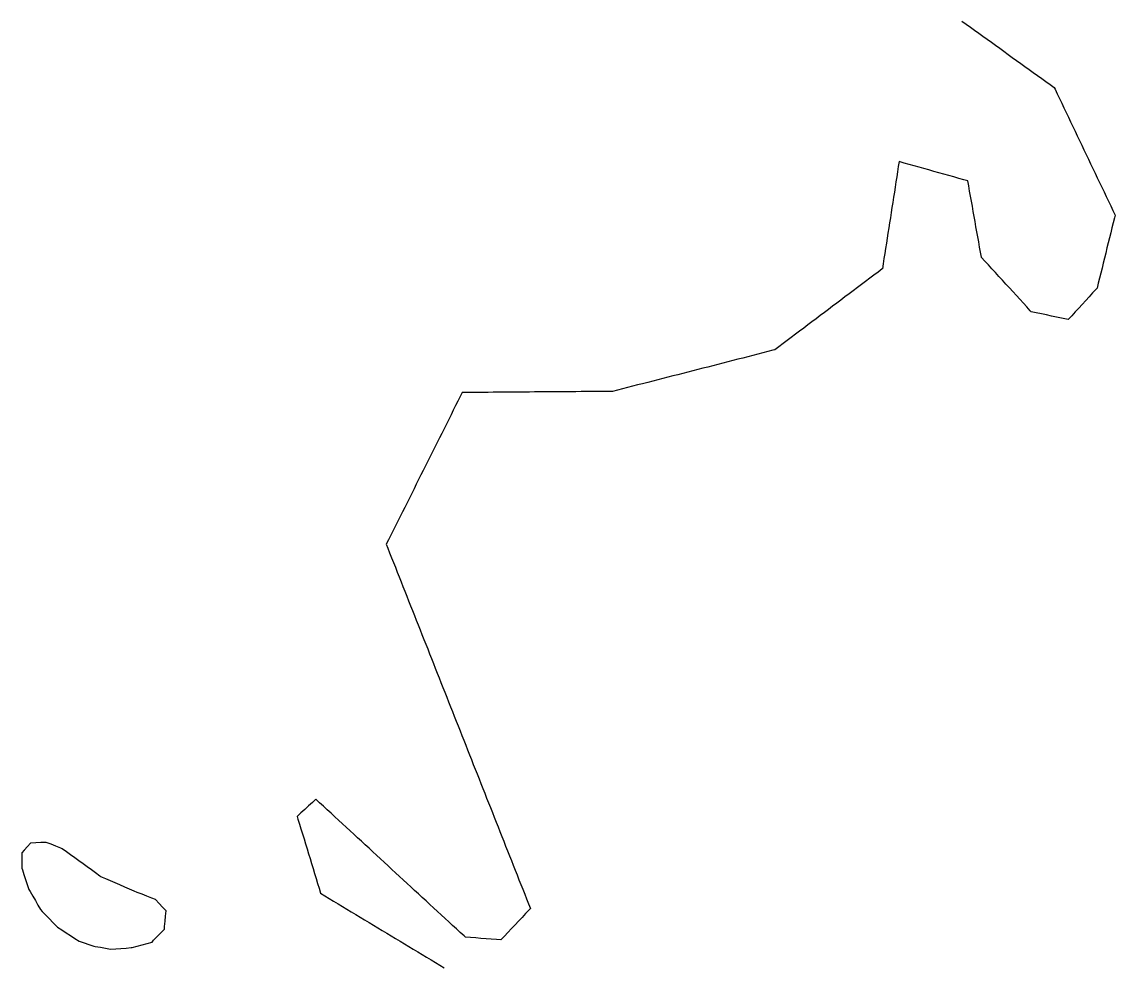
# Model space of a CAD drawing. Header units: millimetres. Extents: x 32 to 3054, y 42 to 5568.
# Drawn here: x 299.3 to 510.8, y 3964.3 to 4147.1 of the extents above; entities that cross this region are included whole.
import ezdxf

# ---------------------------------------------------------------- set-up
doc = ezdxf.new("R2010")
doc.units = ezdxf.units.MM
for name, color, linetype in [('ALL_ISLANDS', 7, 'Continuous'), ('OUTLINE_ISLAND_01', 7, 'Continuous'), ('OUTLINE_ISLAND_45', 7, 'Continuous')]:
    doc.layers.add(name, color=color, linetype=linetype)

msp = doc.modelspace()

# ---------------------------------------------------------------- linework, layer by layer
at = {"layer": 'ALL_ISLANDS'}
msp.add_lwpolyline([(481.142, 4147.2732), (481.9537, 4146.6892), (482.7655, 4146.1052), (483.5773, 4145.5212), (484.389, 4144.9372), (485.2008, 4144.3532), (486.0125, 4143.7692), (486.8243, 4143.1852), (487.6361, 4142.6012), (488.4478, 4142.0172), (489.2596, 4141.4332), (490.0713, 4140.8492), (490.8831, 4140.2653), (491.6948, 4139.6813), (492.5066, 4139.0973), (493.3184, 4138.5133), (494.1301, 4137.9293), (494.9419, 4137.3453), (495.7536, 4136.7613), (496.5654, 4136.1773), (497.3772, 4135.5933), (498.1889, 4135.0093), (499.0007, 4134.4253), (499.1461, 4134.1203), (499.5766, 4133.2176), (500.007, 4132.315), (500.4375, 4131.4124), (500.8679, 4130.5098), (501.2984, 4129.6072), (501.7288, 4128.7046), (502.1593, 4127.8019), (502.5897, 4126.8993), (503.0202, 4125.9967), (503.4506, 4125.0941), (503.881, 4124.1915), (504.3115, 4123.2889), (504.7419, 4122.3862), (505.1724, 4121.4836), (505.6028, 4120.581), (506.0333, 4119.6784), (506.4637, 4118.7758), (506.8942, 4117.8732), (507.3246, 4116.9705), (507.7551, 4116.0679), (508.1855, 4115.1653), (508.616, 4114.2627), (509.0464, 4113.3601), (509.4768, 4112.4575), (509.9073, 4111.5549), (510.3377, 4110.6522), (510.7682, 4109.7496), (510.6351, 4109.2113), (510.395, 4108.2405), (510.155, 4107.2698), (509.9149, 4106.299), (509.6749, 4105.3283), (509.4348, 4104.3575), (509.1948, 4103.3867), (508.9547, 4102.416), (508.7147, 4101.4452), (508.4746, 4100.4745), (508.2346, 4099.5037), (507.9945, 4098.5329), (507.7545, 4097.5622), (507.5144, 4096.5914), (507.2744, 4095.6206), (507.0987, 4095.4293), (506.4225, 4094.6926), (505.7462, 4093.956), (505.0699, 4093.2193), (504.3937, 4092.4827), (503.7174, 4091.746), (503.0411, 4091.0093), (502.3649, 4090.2727), (501.6886, 4089.536), (501.3915, 4089.5992), (500.4133, 4089.8071), (499.4352, 4090.015), (498.457, 4090.2229), (497.4789, 4090.4308), (496.5007, 4090.6387), (495.5226, 4090.8466), (494.5444, 4091.0545), (494.3643, 4091.2512), (493.689, 4091.9887), (493.0136, 4092.7262), (492.3382, 4093.4637), (491.6629, 4094.2012), (490.9875, 4094.9387), (490.3122, 4095.6761), (489.6368, 4096.4136), (488.9615, 4097.1511), (488.2861, 4097.8886), (487.6107, 4098.6261), (486.9354, 4099.3636), (486.26, 4100.1011), (485.5847, 4100.8386), (484.9093, 4101.5761), (484.9044, 4101.6038), (484.7289, 4102.5883), (484.5535, 4103.5728), (484.3781, 4104.5573), (484.2026, 4105.5417), (484.0272, 4106.5262), (483.8517, 4107.5107), (483.6763, 4108.4952), (483.5009, 4109.4797), (483.3254, 4110.4642), (483.15, 4111.4487), (482.9746, 4112.4332), (482.7991, 4113.4177), (482.6237, 4114.4022), (482.4483, 4115.3867), (482.2728, 4116.3711), (481.5045, 4116.5863), (480.5415, 4116.856), (479.5786, 4117.1257), (478.6157, 4117.3954), (477.6527, 4117.6651), (476.6898, 4117.9347), (475.7268, 4118.2044), (474.7639, 4118.4741), (473.8009, 4118.7438), (472.838, 4119.0135), (471.875, 4119.2832), (470.9121, 4119.5528), (469.9491, 4119.8225), (468.9862, 4120.0922), (468.835, 4119.123), (468.681, 4118.1349), (468.5269, 4117.1469), (468.3729, 4116.1588), (468.2188, 4115.1707), (468.0647, 4114.1827), (467.9107, 4113.1946), (467.7566, 4112.2065), (467.6026, 4111.2185), (467.4485, 4110.2304), (467.2944, 4109.2424), (467.1404, 4108.2543), (466.9863, 4107.2662), (466.8323, 4106.2782), (466.6782, 4105.2901), (466.5241, 4104.3021), (466.3701, 4103.314), (466.216, 4102.3259), (466.062, 4101.3379), (465.9079, 4100.3498), (465.7538, 4099.3617), (465.7087, 4099.3277), (464.9099, 4098.7261), (464.1111, 4098.1245), (463.3123, 4097.5229), (462.5135, 4096.9213), (461.7147, 4096.3197), (460.9159, 4095.718), (460.1171, 4095.1164), (459.3184, 4094.5148), (458.5196, 4093.9132), (457.7208, 4093.3116), (456.922, 4092.71), (456.1232, 4092.1084), (455.3244, 4091.5067), (454.5256, 4090.9051), (453.7268, 4090.3035), (452.9281, 4089.7019), (452.1293, 4089.1003), (451.3305, 4088.4987), (450.5317, 4087.8971), (449.7329, 4087.2954), (448.9341, 4086.6938), (448.1353, 4086.0922), (447.3365, 4085.4906), (446.5378, 4084.889), (445.739, 4084.2874), (444.9402, 4083.6858), (444.5727, 4083.5915), (443.6041, 4083.3431), (442.6354, 4083.0947), (441.6667, 4082.8463), (440.6981, 4082.5979), (439.7294, 4082.3495), (438.7608, 4082.1011), (437.7921, 4081.8527), (436.8235, 4081.6043), (435.8548, 4081.3559), (434.8861, 4081.1075), (433.9175, 4080.8591), (432.9488, 4080.6107), (431.9802, 4080.3623), (431.0115, 4080.1139), (430.0428, 4079.8655), (429.0742, 4079.6171), (428.1055, 4079.3687), (427.1369, 4079.1203), (426.1682, 4078.8719), (425.1996, 4078.6235), (424.2309, 4078.3751), (423.2622, 4078.1267), (422.2936, 4077.8783), (421.3249, 4077.6299), (420.3563, 4077.3815), (419.3876, 4077.1331), (418.419, 4076.8847), (417.4503, 4076.6363), (416.4816, 4076.3879), (415.513, 4076.1395), (414.5443, 4075.8911), (413.5757, 4075.6427), (413.4813, 4075.642), (412.4814, 4075.6343), (411.4814, 4075.6266), (410.4814, 4075.619), (409.4814, 4075.6113), (408.4815, 4075.6036), (407.4815, 4075.5959), (406.4815, 4075.5882), (405.4816, 4075.5805), (404.4816, 4075.5728), (403.4816, 4075.5652), (402.4816, 4075.5575), (401.4817, 4075.5498), (400.4817, 4075.5421), (399.4817, 4075.5344), (398.4818, 4075.5267), (397.4818, 4075.519), (396.4818, 4075.5113), (395.4819, 4075.5037), (394.4819, 4075.496), (393.4819, 4075.4883), (392.4819, 4075.4806), (391.482, 4075.4729), (390.482, 4075.4652), (389.482, 4075.4575), (388.4821, 4075.4498), (387.4821, 4075.4422), (386.4821, 4075.4345), (385.4821, 4075.4268), (384.4822, 4075.4191), (384.1111, 4074.6771), (383.6639, 4073.7827), (383.2166, 4072.8883), (382.7694, 4071.9939), (382.3221, 4071.0995), (381.8749, 4070.2051), (381.4276, 4069.3107), (380.9803, 4068.4163), (380.5331, 4067.5219), (380.0858, 4066.6275), (379.6386, 4065.7331), (379.1913, 4064.8387), (378.744, 4063.9443), (378.2968, 4063.0499), (377.8495, 4062.1555), (377.4023, 4061.2611), (376.955, 4060.3666), (376.5078, 4059.4722), (376.0605, 4058.5778), (375.6132, 4057.6834), (375.166, 4056.789), (374.7187, 4055.8946), (374.2715, 4055.0002), (373.8242, 4054.1058), (373.3769, 4053.2114), (372.9297, 4052.317), (372.4824, 4051.4226), (372.0352, 4050.5282), (371.5879, 4049.6338), (371.1407, 4048.7394), (370.6934, 4047.845), (370.2461, 4046.9506), (369.7989, 4046.0562), (370.0841, 4045.335), (370.452, 4044.4051), (370.8198, 4043.4752), (371.1877, 4042.5453), (371.5555, 4041.6154), (371.9233, 4040.6856), (372.2912, 4039.7557), (372.659, 4038.8258), (373.0268, 4037.8959), (373.3947, 4036.966), (373.7625, 4036.0361), (374.1303, 4035.1062), (374.4982, 4034.1763), (374.866, 4033.2464), (375.2338, 4032.3165), (375.6017, 4031.3866), (375.9695, 4030.4568), (376.3373, 4029.5269), (376.7052, 4028.597), (377.073, 4027.6671), (377.4409, 4026.7372), (377.8087, 4025.8073), (378.1765, 4024.8774), (378.5444, 4023.9475), (378.9122, 4023.0176), (379.28, 4022.0877), (379.6479, 4021.1578), (380.0157, 4020.228), (380.3835, 4019.2981), (380.7514, 4018.3682), (381.1192, 4017.4383), (381.487, 4016.5084), (381.8549, 4015.5785), (382.2227, 4014.6486), (382.5905, 4013.7187), (382.9584, 4012.7888), (383.3262, 4011.8589), (383.6941, 4010.929), (384.0619, 4009.9992), (384.4297, 4009.0693), (384.7976, 4008.1394), (385.1654, 4007.2095), (385.5332, 4006.2796), (385.9011, 4005.3497), (386.2689, 4004.4198), (386.6367, 4003.4899), (387.0046, 4002.56), (387.3724, 4001.6301), (387.7402, 4000.7002), (388.1081, 3999.7704), (388.4759, 3998.8405), (388.8437, 3997.9106), (389.2116, 3996.9807), (389.5794, 3996.0508), (389.9472, 3995.1209), (390.3151, 3994.191), (390.6829, 3993.2611), (391.0508, 3992.3312), (391.4186, 3991.4013), (391.7864, 3990.4714), (392.1543, 3989.5415), (392.5221, 3988.6117), (392.8899, 3987.6818), (393.2578, 3986.7519), (393.6256, 3985.822), (393.9934, 3984.8921), (394.3613, 3983.9622), (394.7291, 3983.0323), (395.0969, 3982.1024), (395.4648, 3981.1725), (395.8326, 3980.2426), (396.2004, 3979.3127), (396.5683, 3978.3829), (396.9361, 3977.453), (397.304, 3976.5231), (397.6718, 3975.5932), (397.4436, 3975.3508), (396.7582, 3974.6226), (396.0728, 3973.8944), (395.3875, 3973.1663), (394.7021, 3972.4381), (394.0167, 3971.7099), (393.3313, 3970.9817), (392.6459, 3970.2536), (391.9605, 3969.5254), (391.0946, 3969.5921), (390.0975, 3969.6689), (389.1005, 3969.7457), (388.1034, 3969.8225), (387.1064, 3969.8993), (386.1093, 3969.9761), (385.1123, 3970.0529), (384.8435, 3970.3007), (384.1083, 3970.9785), (383.3731, 3971.6564), (382.6379, 3972.3342), (381.9027, 3973.0121), (381.1675, 3973.6899), (380.4323, 3974.3678), (379.6971, 3975.0456), (378.9619, 3975.7235), (378.2267, 3976.4013), (377.4915, 3977.0792), (376.7563, 3977.757), (376.0211, 3978.4349), (375.2859, 3979.1127), (374.5507, 3979.7906), (373.8155, 3980.4684), (373.0803, 3981.1463), (372.3451, 3981.8241), (371.6099, 3982.502), (370.8747, 3983.1798), (370.1395, 3983.8577), (369.4043, 3984.5355), (368.6691, 3985.2134), (367.9339, 3985.8912), (367.1987, 3986.5691), (366.4635, 3987.2469), (365.7283, 3987.9248), (364.9931, 3988.6026), (364.2579, 3989.2805), (363.5227, 3989.9583), (362.7875, 3990.6362), (362.0523, 3991.314), (361.3172, 3991.9919), (360.582, 3992.6697), (359.8468, 3993.3476), (359.1116, 3994.0254), (358.3764, 3994.7033), (357.6412, 3995.3811), (356.906, 3996.059), (356.1708, 3996.7368), (355.5124, 3996.1315), (354.7763, 3995.4547), (354.0401, 3994.7779), (353.304, 3994.1011), (352.5678, 3993.4242), (352.725, 3992.9068), (353.0156, 3991.95), (353.3062, 3990.9931), (353.5969, 3990.0363), (353.8875, 3989.0795), (354.1781, 3988.1226), (354.4688, 3987.1658), (354.7594, 3986.2089), (355.05, 3985.2521), (355.3406, 3984.2953), (355.6313, 3983.3384), (355.9219, 3982.3816), (356.2125, 3981.4248), (356.5032, 3980.4679), (356.7938, 3979.5111), (357.0844, 3978.5543), (357.8927, 3978.0678), (358.7495, 3977.5522), (359.6063, 3977.0365), (360.4631, 3976.5209), (361.3199, 3976.0053), (362.1767, 3975.4896), (363.0335, 3974.974), (363.8903, 3974.4583), (364.7471, 3973.9427), (365.6039, 3973.427), (366.4607, 3972.9114), (367.3175, 3972.3957), (368.1743, 3971.8801), (369.0311, 3971.3645), (369.8879, 3970.8488), (370.7447, 3970.3332), (371.6015, 3969.8175), (372.4583, 3969.3019), (373.3151, 3968.7862), (374.1719, 3968.2706), (375.0287, 3967.755), (375.8855, 3967.2393), (376.7424, 3966.7237), (377.5992, 3966.208), (378.456, 3965.6924), (379.3128, 3965.1767), (380.1696, 3964.6611), (381.0264, 3964.1455)], dxfattribs=at)
msp.add_lwpolyline([(299.3197, 3986.3947), (299.3197, 3985.3947), (299.3197, 3984.3947), (299.3197, 3983.3947), (299.4156, 3983.1055), (299.7304, 3982.1563), (300.0451, 3981.2072), (300.3599, 3980.258), (300.6747, 3979.3088), (300.926, 3978.8744), (301.4267, 3978.0088), (301.9275, 3977.1432), (302.4282, 3976.2776), (302.929, 3975.412), (303.2685, 3975.055), (303.9577, 3974.3305), (304.647, 3973.606), (305.3362, 3972.8814), (306.0254, 3972.1569), (306.234, 3972.019), (307.0682, 3971.4676), (307.9025, 3970.9162), (308.7367, 3970.3648), (309.571, 3969.8135), (310.4052, 3969.2621), (311.3534, 3968.9459), (312.3021, 3968.6297), (313.2507, 3968.3134), (313.5275, 3968.2653), (314.5127, 3968.0942), (315.4979, 3967.923), (316.4832, 3967.7518), (316.4914, 3967.7524), (317.489, 3967.8213), (318.4867, 3967.8901), (319.4843, 3967.959), (320.4819, 3968.0278), (320.6328, 3968.0689), (321.5977, 3968.3313), (322.5626, 3968.5937), (323.5276, 3968.8562), (324.4925, 3969.1186), (324.8069, 3969.447), (325.4984, 3970.1693), (326.19, 3970.8916), (326.8815, 3971.6139), (326.9301, 3972.1476), (327.0207, 3973.1435), (327.1114, 3974.1394), (327.202, 3975.1353), (326.5262, 3975.865), (325.8467, 3976.5986), (325.1671, 3977.3323), (324.4391, 3977.6172), (323.5078, 3977.9815), (322.5765, 3978.3459), (321.6453, 3978.7102), (321.044, 3978.9688), (320.1253, 3979.3639), (319.2067, 3979.759), (318.2881, 3980.1541), (317.3694, 3980.5493), (316.4508, 3980.9444), (315.5322, 3981.3395), (314.6135, 3981.7346), (314.4035, 3981.8864), (313.5931, 3982.4723), (312.7828, 3983.0583), (311.9724, 3983.6442), (311.162, 3984.2301), (310.3516, 3984.816), (309.5413, 3985.4019), (308.7309, 3985.9878), (307.9205, 3986.5738), (307.1102, 3987.1597), (306.8326, 3987.2718), (305.9054, 3987.6463), (304.9782, 3988.0209), (304.051, 3988.3954), (303.9871, 3988.3924), (302.9883, 3988.3448), (301.9894, 3988.2973), (300.9905, 3988.2498), (300.4279, 3987.625), (299.7586, 3986.882)], close=True, dxfattribs=at)
at = {"layer": 'OUTLINE_ISLAND_01'}
msp.add_lwpolyline([(481.142, 4147.2732), (481.9537, 4146.6892), (482.7655, 4146.1052), (483.5773, 4145.5212), (484.389, 4144.9372), (485.2008, 4144.3532), (486.0125, 4143.7692), (486.8243, 4143.1852), (487.6361, 4142.6012), (488.4478, 4142.0172), (489.2596, 4141.4332), (490.0713, 4140.8492), (490.8831, 4140.2653), (491.6948, 4139.6813), (492.5066, 4139.0973), (493.3184, 4138.5133), (494.1301, 4137.9293), (494.9419, 4137.3453), (495.7536, 4136.7613), (496.5654, 4136.1773), (497.3772, 4135.5933), (498.1889, 4135.0093), (499.0007, 4134.4253), (499.1461, 4134.1203), (499.5766, 4133.2176), (500.007, 4132.315), (500.4375, 4131.4124), (500.8679, 4130.5098), (501.2984, 4129.6072), (501.7288, 4128.7046), (502.1593, 4127.8019), (502.5897, 4126.8993), (503.0202, 4125.9967), (503.4506, 4125.0941), (503.881, 4124.1915), (504.3115, 4123.2889), (504.7419, 4122.3862), (505.1724, 4121.4836), (505.6028, 4120.581), (506.0333, 4119.6784), (506.4637, 4118.7758), (506.8942, 4117.8732), (507.3246, 4116.9705), (507.7551, 4116.0679), (508.1855, 4115.1653), (508.616, 4114.2627), (509.0464, 4113.3601), (509.4768, 4112.4575), (509.9073, 4111.5549), (510.3377, 4110.6522), (510.7682, 4109.7496), (510.6351, 4109.2113), (510.395, 4108.2405), (510.155, 4107.2698), (509.9149, 4106.299), (509.6749, 4105.3283), (509.4348, 4104.3575), (509.1948, 4103.3867), (508.9547, 4102.416), (508.7147, 4101.4452), (508.4746, 4100.4745), (508.2346, 4099.5037), (507.9945, 4098.5329), (507.7545, 4097.5622), (507.5144, 4096.5914), (507.2744, 4095.6206), (507.0987, 4095.4293), (506.4225, 4094.6926), (505.7462, 4093.956), (505.0699, 4093.2193), (504.3937, 4092.4827), (503.7174, 4091.746), (503.0411, 4091.0093), (502.3649, 4090.2727), (501.6886, 4089.536), (501.3915, 4089.5992), (500.4133, 4089.8071), (499.4352, 4090.015), (498.457, 4090.2229), (497.4789, 4090.4308), (496.5007, 4090.6387), (495.5226, 4090.8466), (494.5444, 4091.0545), (494.3643, 4091.2512), (493.689, 4091.9887), (493.0136, 4092.7262), (492.3382, 4093.4637), (491.6629, 4094.2012), (490.9875, 4094.9387), (490.3122, 4095.6761), (489.6368, 4096.4136), (488.9615, 4097.1511), (488.2861, 4097.8886), (487.6107, 4098.6261), (486.9354, 4099.3636), (486.26, 4100.1011), (485.5847, 4100.8386), (484.9093, 4101.5761), (484.9044, 4101.6038), (484.7289, 4102.5883), (484.5535, 4103.5728), (484.3781, 4104.5573), (484.2026, 4105.5417), (484.0272, 4106.5262), (483.8517, 4107.5107), (483.6763, 4108.4952), (483.5009, 4109.4797), (483.3254, 4110.4642), (483.15, 4111.4487), (482.9746, 4112.4332), (482.7991, 4113.4177), (482.6237, 4114.4022), (482.4483, 4115.3867), (482.2728, 4116.3711), (481.5045, 4116.5863), (480.5415, 4116.856), (479.5786, 4117.1257), (478.6157, 4117.3954), (477.6527, 4117.6651), (476.6898, 4117.9347), (475.7268, 4118.2044), (474.7639, 4118.4741), (473.8009, 4118.7438), (472.838, 4119.0135), (471.875, 4119.2832), (470.9121, 4119.5528), (469.9491, 4119.8225), (468.9862, 4120.0922), (468.835, 4119.123), (468.681, 4118.1349), (468.5269, 4117.1469), (468.3729, 4116.1588), (468.2188, 4115.1707), (468.0647, 4114.1827), (467.9107, 4113.1946), (467.7566, 4112.2065), (467.6026, 4111.2185), (467.4485, 4110.2304), (467.2944, 4109.2424), (467.1404, 4108.2543), (466.9863, 4107.2662), (466.8323, 4106.2782), (466.6782, 4105.2901), (466.5241, 4104.3021), (466.3701, 4103.314), (466.216, 4102.3259), (466.062, 4101.3379), (465.9079, 4100.3498), (465.7538, 4099.3617), (465.7087, 4099.3277), (464.9099, 4098.7261), (464.1111, 4098.1245), (463.3123, 4097.5229), (462.5135, 4096.9213), (461.7147, 4096.3197), (460.9159, 4095.718), (460.1171, 4095.1164), (459.3184, 4094.5148), (458.5196, 4093.9132), (457.7208, 4093.3116), (456.922, 4092.71), (456.1232, 4092.1084), (455.3244, 4091.5067), (454.5256, 4090.9051), (453.7268, 4090.3035), (452.9281, 4089.7019), (452.1293, 4089.1003), (451.3305, 4088.4987), (450.5317, 4087.8971), (449.7329, 4087.2954), (448.9341, 4086.6938), (448.1353, 4086.0922), (447.3365, 4085.4906), (446.5378, 4084.889), (445.739, 4084.2874), (444.9402, 4083.6858), (444.5727, 4083.5915), (443.6041, 4083.3431), (442.6354, 4083.0947), (441.6667, 4082.8463), (440.6981, 4082.5979), (439.7294, 4082.3495), (438.7608, 4082.1011), (437.7921, 4081.8527), (436.8235, 4081.6043), (435.8548, 4081.3559), (434.8861, 4081.1075), (433.9175, 4080.8591), (432.9488, 4080.6107), (431.9802, 4080.3623), (431.0115, 4080.1139), (430.0428, 4079.8655), (429.0742, 4079.6171), (428.1055, 4079.3687), (427.1369, 4079.1203), (426.1682, 4078.8719), (425.1996, 4078.6235), (424.2309, 4078.3751), (423.2622, 4078.1267), (422.2936, 4077.8783), (421.3249, 4077.6299), (420.3563, 4077.3815), (419.3876, 4077.1331), (418.419, 4076.8847), (417.4503, 4076.6363), (416.4816, 4076.3879), (415.513, 4076.1395), (414.5443, 4075.8911), (413.5757, 4075.6427), (413.4813, 4075.642), (412.4814, 4075.6343), (411.4814, 4075.6266), (410.4814, 4075.619), (409.4814, 4075.6113), (408.4815, 4075.6036), (407.4815, 4075.5959), (406.4815, 4075.5882), (405.4816, 4075.5805), (404.4816, 4075.5728), (403.4816, 4075.5652), (402.4816, 4075.5575), (401.4817, 4075.5498), (400.4817, 4075.5421), (399.4817, 4075.5344), (398.4818, 4075.5267), (397.4818, 4075.519), (396.4818, 4075.5113), (395.4819, 4075.5037), (394.4819, 4075.496), (393.4819, 4075.4883), (392.4819, 4075.4806), (391.482, 4075.4729), (390.482, 4075.4652), (389.482, 4075.4575), (388.4821, 4075.4498), (387.4821, 4075.4422), (386.4821, 4075.4345), (385.4821, 4075.4268), (384.4822, 4075.4191), (384.1111, 4074.6771), (383.6639, 4073.7827), (383.2166, 4072.8883), (382.7694, 4071.9939), (382.3221, 4071.0995), (381.8749, 4070.2051), (381.4276, 4069.3107), (380.9803, 4068.4163), (380.5331, 4067.5219), (380.0858, 4066.6275), (379.6386, 4065.7331), (379.1913, 4064.8387), (378.744, 4063.9443), (378.2968, 4063.0499), (377.8495, 4062.1555), (377.4023, 4061.2611), (376.955, 4060.3666), (376.5078, 4059.4722), (376.0605, 4058.5778), (375.6132, 4057.6834), (375.166, 4056.789), (374.7187, 4055.8946), (374.2715, 4055.0002), (373.8242, 4054.1058), (373.3769, 4053.2114), (372.9297, 4052.317), (372.4824, 4051.4226), (372.0352, 4050.5282), (371.5879, 4049.6338), (371.1407, 4048.7394), (370.6934, 4047.845), (370.2461, 4046.9506), (369.7989, 4046.0562), (370.0841, 4045.335), (370.452, 4044.4051), (370.8198, 4043.4752), (371.1877, 4042.5453), (371.5555, 4041.6154), (371.9233, 4040.6856), (372.2912, 4039.7557), (372.659, 4038.8258), (373.0268, 4037.8959), (373.3947, 4036.966), (373.7625, 4036.0361), (374.1303, 4035.1062), (374.4982, 4034.1763), (374.866, 4033.2464), (375.2338, 4032.3165), (375.6017, 4031.3866), (375.9695, 4030.4568), (376.3373, 4029.5269), (376.7052, 4028.597), (377.073, 4027.6671), (377.4409, 4026.7372), (377.8087, 4025.8073), (378.1765, 4024.8774), (378.5444, 4023.9475), (378.9122, 4023.0176), (379.28, 4022.0877), (379.6479, 4021.1578), (380.0157, 4020.228), (380.3835, 4019.2981), (380.7514, 4018.3682), (381.1192, 4017.4383), (381.487, 4016.5084), (381.8549, 4015.5785), (382.2227, 4014.6486), (382.5905, 4013.7187), (382.9584, 4012.7888), (383.3262, 4011.8589), (383.6941, 4010.929), (384.0619, 4009.9992), (384.4297, 4009.0693), (384.7976, 4008.1394), (385.1654, 4007.2095), (385.5332, 4006.2796), (385.9011, 4005.3497), (386.2689, 4004.4198), (386.6367, 4003.4899), (387.0046, 4002.56), (387.3724, 4001.6301), (387.7402, 4000.7002), (388.1081, 3999.7704), (388.4759, 3998.8405), (388.8437, 3997.9106), (389.2116, 3996.9807), (389.5794, 3996.0508), (389.9472, 3995.1209), (390.3151, 3994.191), (390.6829, 3993.2611), (391.0508, 3992.3312), (391.4186, 3991.4013), (391.7864, 3990.4714), (392.1543, 3989.5415), (392.5221, 3988.6117), (392.8899, 3987.6818), (393.2578, 3986.7519), (393.6256, 3985.822), (393.9934, 3984.8921), (394.3613, 3983.9622), (394.7291, 3983.0323), (395.0969, 3982.1024), (395.4648, 3981.1725), (395.8326, 3980.2426), (396.2004, 3979.3127), (396.5683, 3978.3829), (396.9361, 3977.453), (397.304, 3976.5231), (397.6718, 3975.5932), (397.4436, 3975.3508), (396.7582, 3974.6226), (396.0728, 3973.8944), (395.3875, 3973.1663), (394.7021, 3972.4381), (394.0167, 3971.7099), (393.3313, 3970.9817), (392.6459, 3970.2536), (391.9605, 3969.5254), (391.0946, 3969.5921), (390.0975, 3969.6689), (389.1005, 3969.7457), (388.1034, 3969.8225), (387.1064, 3969.8993), (386.1093, 3969.9761), (385.1123, 3970.0529), (384.8435, 3970.3007), (384.1083, 3970.9785), (383.3731, 3971.6564), (382.6379, 3972.3342), (381.9027, 3973.0121), (381.1675, 3973.6899), (380.4323, 3974.3678), (379.6971, 3975.0456), (378.9619, 3975.7235), (378.2267, 3976.4013), (377.4915, 3977.0792), (376.7563, 3977.757), (376.0211, 3978.4349), (375.2859, 3979.1127), (374.5507, 3979.7906), (373.8155, 3980.4684), (373.0803, 3981.1463), (372.3451, 3981.8241), (371.6099, 3982.502), (370.8747, 3983.1798), (370.1395, 3983.8577), (369.4043, 3984.5355), (368.6691, 3985.2134), (367.9339, 3985.8912), (367.1987, 3986.5691), (366.4635, 3987.2469), (365.7283, 3987.9248), (364.9931, 3988.6026), (364.2579, 3989.2805), (363.5227, 3989.9583), (362.7875, 3990.6362), (362.0523, 3991.314), (361.3172, 3991.9919), (360.582, 3992.6697), (359.8468, 3993.3476), (359.1116, 3994.0254), (358.3764, 3994.7033), (357.6412, 3995.3811), (356.906, 3996.059), (356.1708, 3996.7368), (355.5124, 3996.1315), (354.7763, 3995.4547), (354.0401, 3994.7779), (353.304, 3994.1011), (352.5678, 3993.4242), (352.725, 3992.9068), (353.0156, 3991.95), (353.3062, 3990.9931), (353.5969, 3990.0363), (353.8875, 3989.0795), (354.1781, 3988.1226), (354.4688, 3987.1658), (354.7594, 3986.2089), (355.05, 3985.2521), (355.3406, 3984.2953), (355.6313, 3983.3384), (355.9219, 3982.3816), (356.2125, 3981.4248), (356.5032, 3980.4679), (356.7938, 3979.5111), (357.0844, 3978.5543), (357.8927, 3978.0678), (358.7495, 3977.5522), (359.6063, 3977.0365), (360.4631, 3976.5209), (361.3199, 3976.0053), (362.1767, 3975.4896), (363.0335, 3974.974), (363.8903, 3974.4583), (364.7471, 3973.9427), (365.6039, 3973.427), (366.4607, 3972.9114), (367.3175, 3972.3957), (368.1743, 3971.8801), (369.0311, 3971.3645), (369.8879, 3970.8488), (370.7447, 3970.3332), (371.6015, 3969.8175), (372.4583, 3969.3019), (373.3151, 3968.7862), (374.1719, 3968.2706), (375.0287, 3967.755), (375.8855, 3967.2393), (376.7424, 3966.7237), (377.5992, 3966.208), (378.456, 3965.6924), (379.3128, 3965.1767), (380.1696, 3964.6611), (381.0264, 3964.1455)], dxfattribs=at)
at = {"layer": 'OUTLINE_ISLAND_45'}
msp.add_lwpolyline([(299.3197, 3986.3947), (299.3197, 3985.3947), (299.3197, 3984.3947), (299.3197, 3983.3947), (299.4156, 3983.1055), (299.7304, 3982.1563), (300.0451, 3981.2072), (300.3599, 3980.258), (300.6747, 3979.3088), (300.926, 3978.8744), (301.4267, 3978.0088), (301.9275, 3977.1432), (302.4282, 3976.2776), (302.929, 3975.412), (303.2685, 3975.055), (303.9577, 3974.3305), (304.647, 3973.606), (305.3362, 3972.8814), (306.0254, 3972.1569), (306.234, 3972.019), (307.0682, 3971.4676), (307.9025, 3970.9162), (308.7367, 3970.3648), (309.571, 3969.8135), (310.4052, 3969.2621), (311.3534, 3968.9459), (312.3021, 3968.6297), (313.2507, 3968.3134), (313.5275, 3968.2653), (314.5127, 3968.0942), (315.4979, 3967.923), (316.4832, 3967.7518), (316.4914, 3967.7524), (317.489, 3967.8213), (318.4867, 3967.8901), (319.4843, 3967.959), (320.4819, 3968.0278), (320.6328, 3968.0689), (321.5977, 3968.3313), (322.5626, 3968.5937), (323.5276, 3968.8562), (324.4925, 3969.1186), (324.8069, 3969.447), (325.4984, 3970.1693), (326.19, 3970.8916), (326.8815, 3971.6139), (326.9301, 3972.1476), (327.0207, 3973.1435), (327.1114, 3974.1394), (327.202, 3975.1353), (326.5262, 3975.865), (325.8467, 3976.5986), (325.1671, 3977.3323), (324.4391, 3977.6172), (323.5078, 3977.9815), (322.5765, 3978.3459), (321.6453, 3978.7102), (321.044, 3978.9688), (320.1253, 3979.3639), (319.2067, 3979.759), (318.2881, 3980.1541), (317.3694, 3980.5493), (316.4508, 3980.9444), (315.5322, 3981.3395), (314.6135, 3981.7346), (314.4035, 3981.8864), (313.5931, 3982.4723), (312.7828, 3983.0583), (311.9724, 3983.6442), (311.162, 3984.2301), (310.3516, 3984.816), (309.5413, 3985.4019), (308.7309, 3985.9878), (307.9205, 3986.5738), (307.1102, 3987.1597), (306.8326, 3987.2718), (305.9054, 3987.6463), (304.9782, 3988.0209), (304.051, 3988.3954), (303.9871, 3988.3924), (302.9883, 3988.3448), (301.9894, 3988.2973), (300.9905, 3988.2498), (300.4279, 3987.625), (299.7586, 3986.882)], close=True, dxfattribs=at)

doc.saveas('drawing.dxf')
